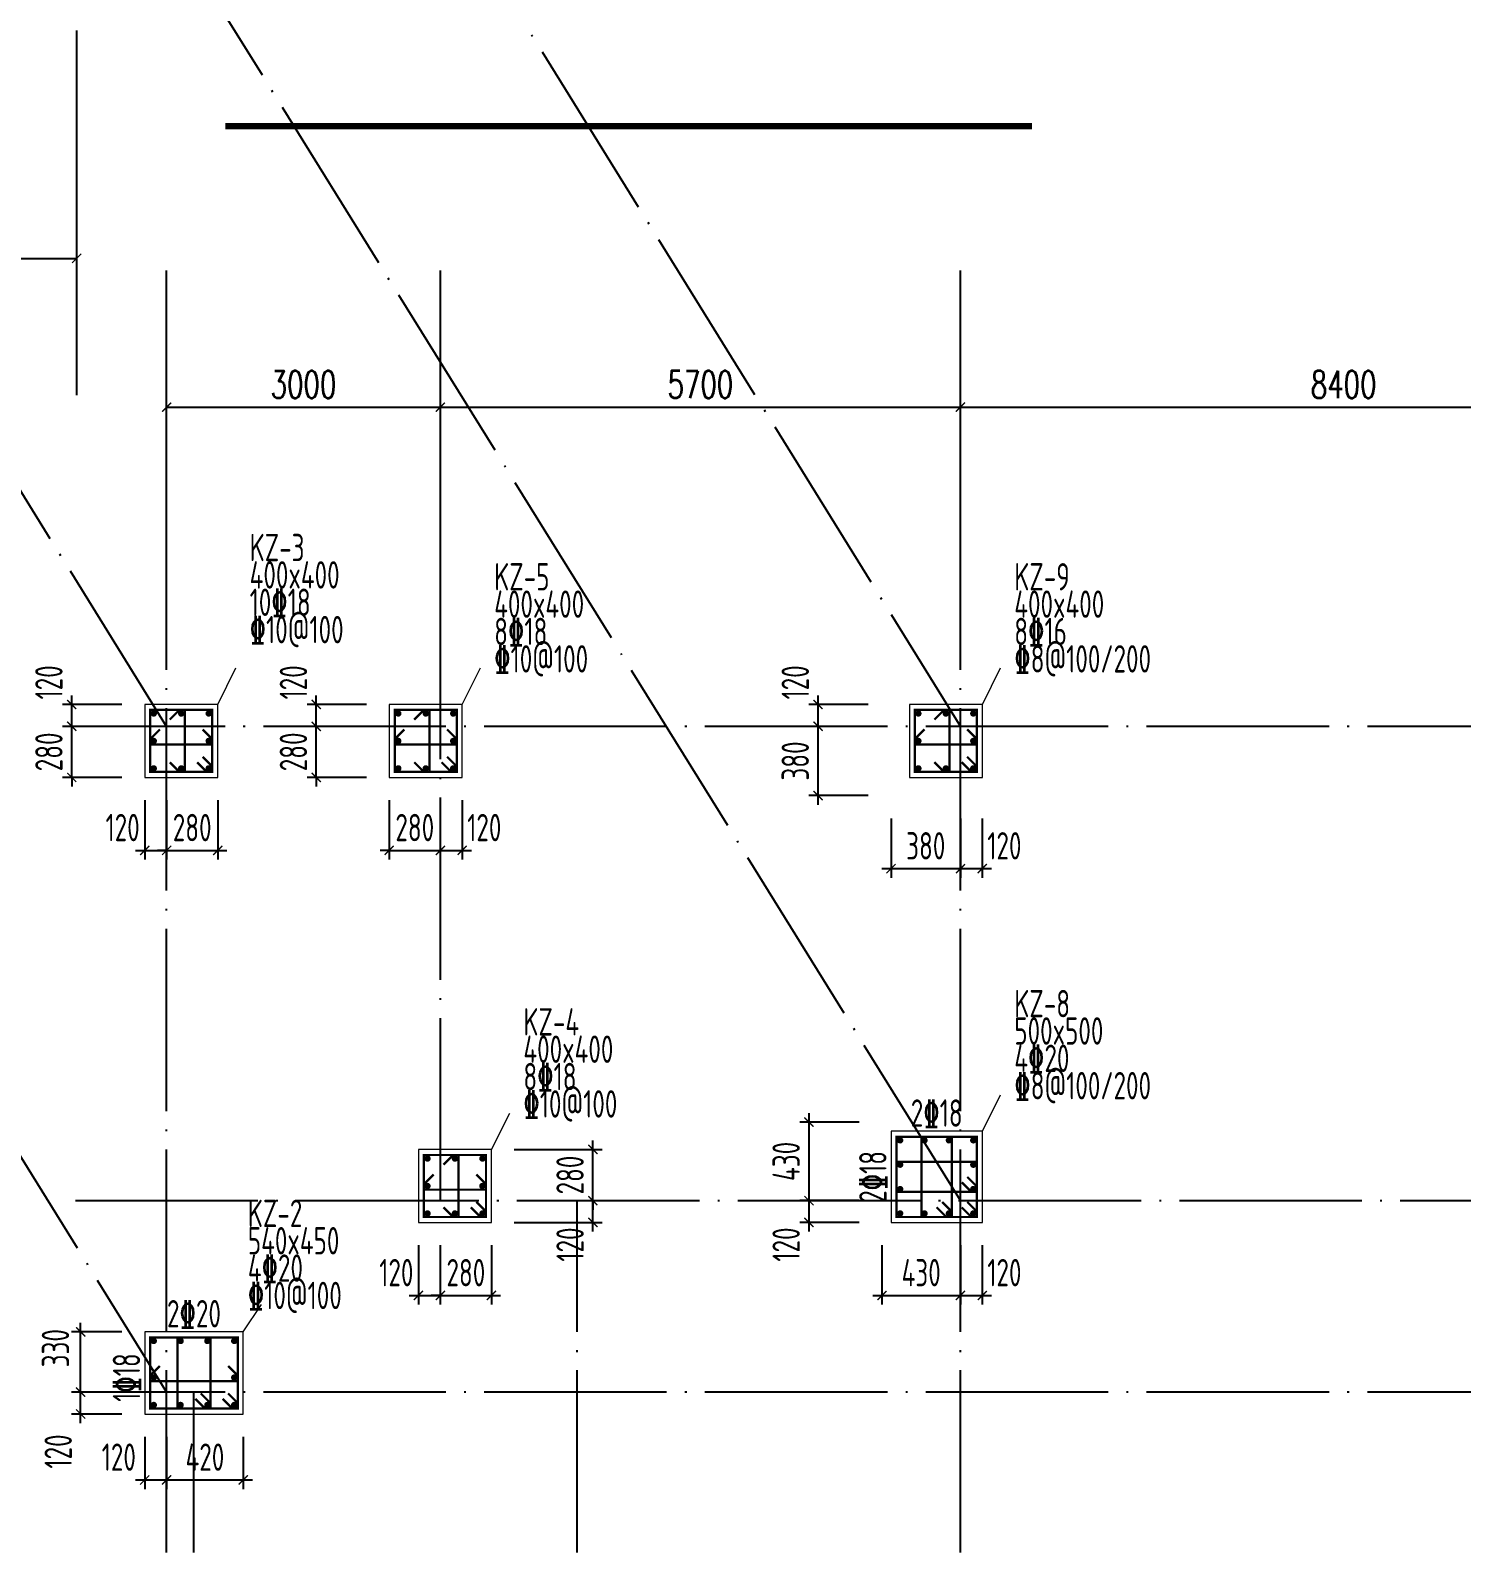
# Model space of a CAD drawing. Extents: x -638872 to -278819, y -139534 to 213996.
# Drawn here: x -340402 to -324716, y 20997 to 37633 of the extents above; entities that cross this region are included whole.
import ezdxf
from ezdxf.enums import TextEntityAlignment as Align

# ---------------------------------------------------------------- set-up
doc = ezdxf.new("R2010")
doc.units = 0
doc.header["$LTSCALE"] = 1000
doc.header["$MEASUREMENT"] = 0
doc.linetypes.add('DOTE', pattern=[2.42, 2, -0.2, 0.02, -0.2])
doc.layers.get('0').update_dxf_attribs({"linetype": 'CONTINUOUS'})
doc.layers.get('Defpoints').update_dxf_attribs({"linetype": 'CONTINUOUS'})
for name, color, linetype in [('AXIS', 171, 'CONTINUOUS'), ('DIM_SYMB', 3, 'CONTINUOUS'), ('DOTE', 14, 'DOTE'), ('S_PCOLUMHOOPBAR', 24, 'CONTINUOUS')]:
    doc.layers.add(name, color=color, linetype=linetype)
for name, color, linetype, lineweight in [('COLU', 7, 'CONTINUOUS', 0), ('COLU_DIM', 3, 'CONTINUOUS', 0), ('DIM', 3, 'CONTINUOUS', 0), ('S_PColumMainBar', 14, 'CONTINUOUS', 25), ('柱原位标注', 7, 'CONTINUOUS', 18), ('柱集中标注', 2, 'CONTINUOUS', 18)]:
    doc.layers.add(name, color=color, linetype=linetype, lineweight=lineweight)
doc.styles.add('_TCH_DIM_T3', font='SIMPLEX', dxfattribs={"width": 0.705882, "bigfont": 'GBCBIG'})
doc.styles.add('FromPkpm', font='Pkpmeng', dxfattribs={"width": 0.7, "bigfont": 'hztxt'})
doc.styles.add('TSSD_Dimension', font='tssdeng.shx', dxfattribs={"width": 0.7, "bigfont": 'hztxt.shx'})
doc.dimstyles.new('_TCH_ARCH&&100', dxfattribs={"dimtxt": 297.5, "dimasz": 100, "dimexe": 250, "dimexo": 300, "dimgap": 100, "dimtad": 1, "dimdec": 0, "dimzin": 0, "dimdsep": 46, "dimtxsty": '_TCH_DIM_T3', "dimblk": 'ARCHTICK', "dimcen": 0.09, "dimclrt": 7, "dimazin": 2, "dimtfac": 1, "dimtdec": 0, "dimtix": 1, "dimtmove": 2, "dimatfit": 3, "dimfxl": 0, "dimtolj": 1, "dimtzin": 0, "dimarcsym": 0})
doc.dimstyles.new('TSSD_50_100', dxfattribs={"dimtxt": 300, "dimasz": 100, "dimexe": 100, "dimexo": 250, "dimgap": 100, "dimtad": 1, "dimdec": 0, "dimlfac": 0.5, "dimzin": 0, "dimdsep": 46, "dimtxsty": 'TSSD_Dimension', "dimblk": 'ARCHTICK', "dimblk1": 'ARCHTICK', "dimblk2": 'ARCHTICK', "dimcen": 0, "dimdle": 100, "dimclrt": 7, "dimadec": 0, "dimazin": 0, "dimtfac": 1, "dimtdec": 0, "dimtix": 1, "dimtmove": 2, "dimatfit": 3, "dimfxl": 0, "dimtolj": 1, "dimtzin": 0, "dimarcsym": 0})

# ---------------------------------------------------------------- blocks, each defined once
blk = doc.blocks.new('_ArchTick')
at = {"color": 0, "linetype": 'ByBlock', "const_width": 0.15}
blk.add_lwpolyline([(-0.5, -0.5), (0.5, 0.5)], dxfattribs=at)
blk = doc.blocks.new('*D51')
at = {"layer": 'COLU_DIM', "color": 0, "lineweight": -2}
for p, q in [((-330969, 28992), (-330969, 28342)), ((-330209, 28992), (-330209, 28342)), ((-331069, 28442), (-330109, 28442))]:
    blk.add_line(p, q, dxfattribs=at)
at = {"layer": 'Defpoints', "color": 0}
for p in [(-330969, 29242), (-330209, 29242), (-330209, 28442)]:
    blk.add_point(p, dxfattribs=at)
at = {"layer": 'COLU_DIM', "color": 0, "lineweight": -2, "xscale": 100, "yscale": 100, "zscale": 100, "rotation": 180}
blk.add_blockref('_ArchTick', (-330969, 28442), dxfattribs=at)
at = {"layer": 'COLU_DIM', "color": 0, "lineweight": -2, "xscale": 100, "yscale": 100, "zscale": 100}
blk.add_blockref('_ArchTick', (-330209, 28442), dxfattribs=at)
at = {"layer": 'COLU_DIM', "color": 7, "insert": (-330589, 28692), "char_height": 300, "attachment_point": 5, "style": 'TSSD_Dimension'}
blk.add_mtext('\\A1;380', dxfattribs=at)
blk = doc.blocks.new('*D52')
at = {"layer": 'COLU_DIM', "color": 0, "lineweight": -2}
for p, q in [((-330209, 28992), (-330209, 28342)), ((-329969, 28992), (-329969, 28342)), ((-330309, 28442), (-329869, 28442))]:
    blk.add_line(p, q, dxfattribs=at)
at = {"layer": 'Defpoints', "color": 0}
for p in [(-330209, 29242), (-329969, 29242), (-329969, 28442)]:
    blk.add_point(p, dxfattribs=at)
at = {"layer": 'COLU_DIM', "color": 0, "lineweight": -2, "xscale": 100, "yscale": 100, "zscale": 100, "rotation": 180}
blk.add_blockref('_ArchTick', (-330209, 28442), dxfattribs=at)
at = {"layer": 'COLU_DIM', "color": 0, "lineweight": -2, "xscale": 100, "yscale": 100, "zscale": 100}
blk.add_blockref('_ArchTick', (-329969, 28442), dxfattribs=at)
at = {"layer": 'COLU_DIM', "color": 7, "insert": (-329727, 28692), "char_height": 300, "attachment_point": 5, "style": 'TSSD_Dimension'}
blk.add_mtext('\\A1;120', dxfattribs=at)
blk = doc.blocks.new('*D53')
at = {"layer": 'COLU_DIM', "color": 0, "lineweight": -2}
for p, q in [((-331219, 30002), (-331869, 30002)), ((-331769, 29142), (-331769, 30102)), ((-331219, 29242), (-331869, 29242))]:
    blk.add_line(p, q, dxfattribs=at)
at = {"layer": 'Defpoints', "color": 0}
for p in [(-331769, 30002), (-330969, 30002), (-330969, 29242)]:
    blk.add_point(p, dxfattribs=at)
at = {"layer": 'COLU_DIM', "color": 0, "lineweight": -2, "xscale": 100, "yscale": 100, "zscale": 100}
for p, rotation in [((-331769, 30002), 90), ((-331769, 29242), 270)]:
    blk.add_blockref('_ArchTick', p, dxfattribs=dict(at, rotation=rotation))
at = {"layer": 'COLU_DIM', "color": 7, "insert": (-332019, 29622), "char_height": 300, "attachment_point": 5, "rotation": 90, "style": 'TSSD_Dimension'}
blk.add_mtext('\\A1;380', dxfattribs=at)
blk = doc.blocks.new('*D54')
at = {"layer": 'COLU_DIM', "color": 0, "lineweight": -2}
for p, q in [((-331769, 29902), (-331769, 30342)), ((-331219, 30242), (-331869, 30242)), ((-331219, 30002), (-331869, 30002))]:
    blk.add_line(p, q, dxfattribs=at)
at = {"layer": 'Defpoints', "color": 0}
for p in [(-331769, 30242), (-330969, 30242), (-330969, 30002)]:
    blk.add_point(p, dxfattribs=at)
at = {"layer": 'COLU_DIM', "color": 0, "lineweight": -2, "xscale": 100, "yscale": 100, "zscale": 100}
for p, rotation in [((-331769, 30242), 90), ((-331769, 30002), 270)]:
    blk.add_blockref('_ArchTick', p, dxfattribs=dict(at, rotation=rotation))
at = {"layer": 'COLU_DIM', "color": 7, "insert": (-332019, 30484), "char_height": 300, "attachment_point": 5, "rotation": 90, "style": 'TSSD_Dimension'}
blk.add_mtext('\\A1;120', dxfattribs=at)
blk = doc.blocks.new('*D55')
at = {"layer": 'COLU_DIM', "color": 0, "lineweight": -2}
for p, q in [((-336469, 29192), (-336469, 28542)), ((-335909, 29192), (-335909, 28542)), ((-336469, 28642), (-336569, 28642)), ((-336469, 28642), (-335909, 28642)), ((-335909, 28642), (-335809, 28642))]:
    blk.add_line(p, q, dxfattribs=at)
at = {"layer": 'Defpoints', "color": 0}
for p in [(-336469, 29442), (-335909, 29442), (-335909, 28642)]:
    blk.add_point(p, dxfattribs=at)
at = {"layer": 'COLU_DIM', "color": 0, "lineweight": -2, "xscale": 100, "yscale": 100, "zscale": 100}
blk.add_blockref('_ArchTick', (-336469, 28642), dxfattribs=at)
at = {"layer": 'COLU_DIM', "color": 0, "lineweight": -2, "xscale": 100, "yscale": 100, "zscale": 100, "rotation": 180}
blk.add_blockref('_ArchTick', (-335909, 28642), dxfattribs=at)
at = {"layer": 'COLU_DIM', "color": 7, "insert": (-336189, 28892), "char_height": 300, "attachment_point": 5, "style": 'TSSD_Dimension'}
blk.add_mtext('\\A1;280', dxfattribs=at)
blk = doc.blocks.new('*D56')
at = {"layer": 'COLU_DIM', "color": 0, "lineweight": -2}
for p, q in [((-335909, 29192), (-335909, 28542)), ((-335669, 29192), (-335669, 28542)), ((-336009, 28642), (-335569, 28642))]:
    blk.add_line(p, q, dxfattribs=at)
at = {"layer": 'Defpoints', "color": 0}
for p in [(-335909, 29442), (-335669, 29442), (-335669, 28642)]:
    blk.add_point(p, dxfattribs=at)
at = {"layer": 'COLU_DIM', "color": 0, "lineweight": -2, "xscale": 100, "yscale": 100, "zscale": 100, "rotation": 180}
blk.add_blockref('_ArchTick', (-335909, 28642), dxfattribs=at)
at = {"layer": 'COLU_DIM', "color": 0, "lineweight": -2, "xscale": 100, "yscale": 100, "zscale": 100}
blk.add_blockref('_ArchTick', (-335669, 28642), dxfattribs=at)
at = {"layer": 'COLU_DIM', "color": 7, "insert": (-335427, 28892), "char_height": 300, "attachment_point": 5, "style": 'TSSD_Dimension'}
blk.add_mtext('\\A1;120', dxfattribs=at)
blk = doc.blocks.new('*D57')
at = {"layer": 'COLU_DIM', "color": 0, "lineweight": -2}
for p, q in [((-336719, 30002), (-337369, 30002)), ((-337269, 30002), (-337269, 30102)), ((-337269, 29442), (-337269, 30002)), ((-336719, 29442), (-337369, 29442)), ((-337269, 29442), (-337269, 29342))]:
    blk.add_line(p, q, dxfattribs=at)
at = {"layer": 'Defpoints', "color": 0}
for p in [(-337269, 30002), (-336469, 30002), (-336469, 29442)]:
    blk.add_point(p, dxfattribs=at)
at = {"layer": 'COLU_DIM', "color": 0, "lineweight": -2, "xscale": 100, "yscale": 100, "zscale": 100}
for p, rotation in [((-337269, 30002), 270), ((-337269, 29442), 90)]:
    blk.add_blockref('_ArchTick', p, dxfattribs=dict(at, rotation=rotation))
at = {"layer": 'COLU_DIM', "color": 7, "insert": (-337519, 29722), "char_height": 300, "attachment_point": 5, "rotation": 90, "style": 'TSSD_Dimension'}
blk.add_mtext('\\A1;280', dxfattribs=at)
blk = doc.blocks.new('*D58')
at = {"layer": 'COLU_DIM', "color": 0, "lineweight": -2}
for p, q in [((-337269, 29902), (-337269, 30342)), ((-336719, 30242), (-337369, 30242)), ((-336719, 30002), (-337369, 30002))]:
    blk.add_line(p, q, dxfattribs=at)
at = {"layer": 'Defpoints', "color": 0}
for p in [(-337269, 30242), (-336469, 30242), (-336469, 30002)]:
    blk.add_point(p, dxfattribs=at)
at = {"layer": 'COLU_DIM', "color": 0, "lineweight": -2, "xscale": 100, "yscale": 100, "zscale": 100}
for p, rotation in [((-337269, 30242), 90), ((-337269, 30002), 270)]:
    blk.add_blockref('_ArchTick', p, dxfattribs=dict(at, rotation=rotation))
at = {"layer": 'COLU_DIM', "color": 7, "insert": (-337519, 30484), "char_height": 300, "attachment_point": 5, "rotation": 90, "style": 'TSSD_Dimension'}
blk.add_mtext('\\A1;120', dxfattribs=at)
blk = doc.blocks.new('*D59')
at = {"layer": 'COLU_DIM', "color": 0, "lineweight": -2}
for p, q in [((-339149, 29192), (-339149, 28542)), ((-338909, 29192), (-338909, 28542)), ((-339249, 28642), (-338809, 28642))]:
    blk.add_line(p, q, dxfattribs=at)
at = {"layer": 'Defpoints', "color": 0}
for p in [(-339149, 29442), (-338909, 29442), (-338909, 28642)]:
    blk.add_point(p, dxfattribs=at)
at = {"layer": 'COLU_DIM', "color": 0, "lineweight": -2, "xscale": 100, "yscale": 100, "zscale": 100, "rotation": 180}
blk.add_blockref('_ArchTick', (-339149, 28642), dxfattribs=at)
at = {"layer": 'COLU_DIM', "color": 0, "lineweight": -2, "xscale": 100, "yscale": 100, "zscale": 100}
blk.add_blockref('_ArchTick', (-338909, 28642), dxfattribs=at)
at = {"layer": 'COLU_DIM', "color": 7, "insert": (-339391, 28892), "char_height": 300, "attachment_point": 5, "style": 'TSSD_Dimension'}
blk.add_mtext('\\A1;120', dxfattribs=at)
blk = doc.blocks.new('*D60')
at = {"layer": 'COLU_DIM', "color": 0, "lineweight": -2}
for p, q in [((-338908.75508, 29191.88936), (-338908.75508, 28541.88936)), ((-338348.75508, 29191.88936), (-338348.75508, 28541.88936)), ((-338908.75508, 28641.88936), (-339008.75508, 28641.88936)), ((-338908.75508, 28641.88936), (-338348.75508, 28641.88936)), ((-338348.75508, 28641.88936), (-338248.75508, 28641.88936))]:
    blk.add_line(p, q, dxfattribs=at)
at = {"layer": 'Defpoints', "color": 0}
for p in [(-338908.75508, 29441.88936), (-338348.75508, 29441.88936), (-338348.75508, 28641.88936)]:
    blk.add_point(p, dxfattribs=at)
at = {"layer": 'COLU_DIM', "color": 0, "lineweight": -2, "xscale": 100, "yscale": 100, "zscale": 100}
blk.add_blockref('_ArchTick', (-338908.75508, 28641.88936), dxfattribs=at)
at = {"layer": 'COLU_DIM', "color": 0, "lineweight": -2, "xscale": 100, "yscale": 100, "zscale": 100, "rotation": 180}
blk.add_blockref('_ArchTick', (-338348.75508, 28641.88936), dxfattribs=at)
at = {"layer": 'COLU_DIM', "color": 7, "insert": (-338628.75508, 28891.88936), "char_height": 300, "attachment_point": 5, "style": 'TSSD_Dimension'}
blk.add_mtext('\\A1;280', dxfattribs=at)
blk = doc.blocks.new('*D61')
at = {"layer": 'COLU_DIM', "color": 0, "lineweight": -2}
for p, q in [((-339398.75508, 30001.88936), (-340048.75508, 30001.88936)), ((-339948.75508, 30001.88936), (-339948.75508, 30101.88936)), ((-339948.75508, 29441.88936), (-339948.75508, 30001.88936)), ((-339398.75508, 29441.88936), (-340048.75508, 29441.88936)), ((-339948.75508, 29441.88936), (-339948.75508, 29341.88936))]:
    blk.add_line(p, q, dxfattribs=at)
at = {"layer": 'Defpoints', "color": 0}
for p in [(-339948.75508, 30001.88936), (-339148.75508, 30001.88936), (-339148.75508, 29441.88936)]:
    blk.add_point(p, dxfattribs=at)
at = {"layer": 'COLU_DIM', "color": 0, "lineweight": -2, "xscale": 100, "yscale": 100, "zscale": 100}
for p, rotation in [((-339948.75508, 30001.88936), 270), ((-339948.75508, 29441.88936), 90)]:
    blk.add_blockref('_ArchTick', p, dxfattribs=dict(at, rotation=rotation))
at = {"layer": 'COLU_DIM', "color": 7, "insert": (-340198.75508, 29721.88936), "char_height": 300, "attachment_point": 5, "rotation": 90, "style": 'TSSD_Dimension'}
blk.add_mtext('\\A1;280', dxfattribs=at)
blk = doc.blocks.new('*D62')
at = {"layer": 'COLU_DIM', "color": 0, "lineweight": -2}
for p, q in [((-339949, 29902), (-339949, 30342)), ((-339399, 30242), (-340049, 30242)), ((-339399, 30002), (-340049, 30002))]:
    blk.add_line(p, q, dxfattribs=at)
at = {"layer": 'Defpoints', "color": 0}
for p in [(-339949, 30242), (-339149, 30242), (-339149, 30002)]:
    blk.add_point(p, dxfattribs=at)
at = {"layer": 'COLU_DIM', "color": 0, "lineweight": -2, "xscale": 100, "yscale": 100, "zscale": 100}
for p, rotation in [((-339949, 30242), 90), ((-339949, 30002), 270)]:
    blk.add_blockref('_ArchTick', p, dxfattribs=dict(at, rotation=rotation))
at = {"layer": 'COLU_DIM', "color": 7, "insert": (-340199, 30484), "char_height": 300, "attachment_point": 5, "rotation": 90, "style": 'TSSD_Dimension'}
blk.add_mtext('\\A1;120', dxfattribs=at)
blk = doc.blocks.new('*D84')
at = {"layer": 'COLU_DIM', "color": 0, "lineweight": -2}
for p, q in [((-331069, 24312), (-331069, 23662)), ((-330209, 24312), (-330209, 23662)), ((-331169, 23762), (-330109, 23762))]:
    blk.add_line(p, q, dxfattribs=at)
at = {"layer": 'Defpoints', "color": 0}
for p in [(-331069, 24562), (-330209, 24562), (-330209, 23762)]:
    blk.add_point(p, dxfattribs=at)
at = {"layer": 'COLU_DIM', "color": 0, "lineweight": -2, "xscale": 100, "yscale": 100, "zscale": 100, "rotation": 180}
blk.add_blockref('_ArchTick', (-331069, 23762), dxfattribs=at)
at = {"layer": 'COLU_DIM', "color": 0, "lineweight": -2, "xscale": 100, "yscale": 100, "zscale": 100}
blk.add_blockref('_ArchTick', (-330209, 23762), dxfattribs=at)
at = {"layer": 'COLU_DIM', "color": 7, "insert": (-330639, 24012), "char_height": 300, "attachment_point": 5, "style": 'TSSD_Dimension'}
blk.add_mtext('\\A1;430', dxfattribs=at)
blk = doc.blocks.new('*D85')
at = {"layer": 'COLU_DIM', "color": 0, "lineweight": -2}
for p, q in [((-330209, 24312), (-330209, 23662)), ((-329969, 24312), (-329969, 23662)), ((-330309, 23762), (-329869, 23762))]:
    blk.add_line(p, q, dxfattribs=at)
at = {"layer": 'Defpoints', "color": 0}
for p in [(-330209, 24562), (-329969, 24562), (-329969, 23762)]:
    blk.add_point(p, dxfattribs=at)
at = {"layer": 'COLU_DIM', "color": 0, "lineweight": -2, "xscale": 100, "yscale": 100, "zscale": 100, "rotation": 180}
blk.add_blockref('_ArchTick', (-330209, 23762), dxfattribs=at)
at = {"layer": 'COLU_DIM', "color": 0, "lineweight": -2, "xscale": 100, "yscale": 100, "zscale": 100}
blk.add_blockref('_ArchTick', (-329969, 23762), dxfattribs=at)
at = {"layer": 'COLU_DIM', "color": 7, "insert": (-329727, 24012), "char_height": 300, "attachment_point": 5, "style": 'TSSD_Dimension'}
blk.add_mtext('\\A1;120', dxfattribs=at)
blk = doc.blocks.new('*D86')
at = {"layer": 'COLU_DIM', "color": 0, "lineweight": -2}
for p, q in [((-331319, 25662), (-331969, 25662)), ((-331869, 25762), (-331869, 24702)), ((-331319, 24802), (-331969, 24802))]:
    blk.add_line(p, q, dxfattribs=at)
at = {"layer": 'Defpoints', "color": 0}
for p in [(-331069, 25662), (-331869, 24802), (-331069, 24802)]:
    blk.add_point(p, dxfattribs=at)
at = {"layer": 'COLU_DIM', "color": 0, "lineweight": -2, "xscale": 100, "yscale": 100, "zscale": 100}
for p, rotation in [((-331869, 25662), 90), ((-331869, 24802), 270)]:
    blk.add_blockref('_ArchTick', p, dxfattribs=dict(at, rotation=rotation))
at = {"layer": 'COLU_DIM', "color": 7, "insert": (-332119, 25232), "char_height": 300, "attachment_point": 5, "rotation": 90, "style": 'TSSD_Dimension'}
blk.add_mtext('\\A1;430', dxfattribs=at)
blk = doc.blocks.new('*D87')
at = {"layer": 'COLU_DIM', "color": 0, "lineweight": -2}
for p, q in [((-331319, 24802), (-331969, 24802)), ((-331869, 24902), (-331869, 24462)), ((-331319, 24562), (-331969, 24562))]:
    blk.add_line(p, q, dxfattribs=at)
at = {"layer": 'Defpoints', "color": 0}
for p in [(-331069, 24802), (-331869, 24562), (-331069, 24562)]:
    blk.add_point(p, dxfattribs=at)
at = {"layer": 'COLU_DIM', "color": 0, "lineweight": -2, "xscale": 100, "yscale": 100, "zscale": 100}
for p, rotation in [((-331869, 24802), 90), ((-331869, 24562), 270)]:
    blk.add_blockref('_ArchTick', p, dxfattribs=dict(at, rotation=rotation))
at = {"layer": 'COLU_DIM', "color": 7, "insert": (-332119, 24320), "char_height": 300, "attachment_point": 5, "rotation": 90, "style": 'TSSD_Dimension'}
blk.add_mtext('\\A1;120', dxfattribs=at)
blk = doc.blocks.new('*D88')
at = {"layer": 'COLU_DIM', "color": 0, "lineweight": -2}
for p, q in [((-336149, 24312), (-336149, 23662)), ((-335909, 24312), (-335909, 23662)), ((-336249, 23762), (-335809, 23762))]:
    blk.add_line(p, q, dxfattribs=at)
at = {"layer": 'Defpoints', "color": 0}
for p in [(-336149, 24562), (-335909, 24562), (-335909, 23762)]:
    blk.add_point(p, dxfattribs=at)
at = {"layer": 'COLU_DIM', "color": 0, "lineweight": -2, "xscale": 100, "yscale": 100, "zscale": 100, "rotation": 180}
blk.add_blockref('_ArchTick', (-336149, 23762), dxfattribs=at)
at = {"layer": 'COLU_DIM', "color": 0, "lineweight": -2, "xscale": 100, "yscale": 100, "zscale": 100}
blk.add_blockref('_ArchTick', (-335909, 23762), dxfattribs=at)
at = {"layer": 'COLU_DIM', "color": 7, "insert": (-336391, 24012), "char_height": 300, "attachment_point": 5, "style": 'TSSD_Dimension'}
blk.add_mtext('\\A1;120', dxfattribs=at)
blk = doc.blocks.new('*D89')
at = {"layer": 'COLU_DIM', "color": 0, "lineweight": -2}
for p, q in [((-335909, 24312), (-335909, 23662)), ((-335349, 24312), (-335349, 23662)), ((-335909, 23762), (-336009, 23762)), ((-335909, 23762), (-335349, 23762)), ((-335349, 23762), (-335249, 23762))]:
    blk.add_line(p, q, dxfattribs=at)
at = {"layer": 'Defpoints', "color": 0}
for p in [(-335909, 24562), (-335349, 24562), (-335349, 23762)]:
    blk.add_point(p, dxfattribs=at)
at = {"layer": 'COLU_DIM', "color": 0, "lineweight": -2, "xscale": 100, "yscale": 100, "zscale": 100}
blk.add_blockref('_ArchTick', (-335909, 23762), dxfattribs=at)
at = {"layer": 'COLU_DIM', "color": 0, "lineweight": -2, "xscale": 100, "yscale": 100, "zscale": 100, "rotation": 180}
blk.add_blockref('_ArchTick', (-335349, 23762), dxfattribs=at)
at = {"layer": 'COLU_DIM', "color": 7, "insert": (-335629, 24012), "char_height": 300, "attachment_point": 5, "style": 'TSSD_Dimension'}
blk.add_mtext('\\A1;280', dxfattribs=at)
blk = doc.blocks.new('*D852')
at = {"layer": 'COLU_DIM', "color": 0, "lineweight": -2}
for p, q in [((-339851, 22602), (-339851, 23462)), ((-339399, 23362), (-339951, 23362)), ((-339399, 22702), (-339951, 22702))]:
    blk.add_line(p, q, dxfattribs=at)
at = {"layer": 'Defpoints', "color": 0}
for p in [(-339851, 23362), (-339149, 23362), (-339149, 22702)]:
    blk.add_point(p, dxfattribs=at)
at = {"layer": 'COLU_DIM', "color": 0, "lineweight": -2, "xscale": 100, "yscale": 100, "zscale": 100}
for p, rotation in [((-339851, 23362), 90), ((-339851, 22702), 270)]:
    blk.add_blockref('_ArchTick', p, dxfattribs=dict(at, rotation=rotation))
at = {"layer": 'COLU_DIM', "color": 7, "insert": (-340127, 23184), "char_height": 300, "attachment_point": 5, "rotation": 90, "style": 'TSSD_Dimension'}
blk.add_mtext('\\A1;330', dxfattribs=at)
blk = doc.blocks.new('*D514')
at = {"layer": 'AXIS', "color": 0, "lineweight": -2}
for p, q in [((-345595, 37333), (-345595, 34883)), ((-339895, 37333), (-339895, 34883)), ((-345595, 35133), (-339895, 35133))]:
    blk.add_line(p, q, dxfattribs=at)
at = {"layer": 'Defpoints', "color": 0}
for p in [(-345595, 37633), (-339895, 37633), (-339895, 35133)]:
    blk.add_point(p, dxfattribs=at)
at = {"layer": 'AXIS', "color": 0, "lineweight": -2, "xscale": 100, "yscale": 100, "zscale": 100, "rotation": 180}
blk.add_blockref('_ArchTick', (-345595, 35133), dxfattribs=at)
at = {"layer": 'AXIS', "color": 0, "lineweight": -2, "xscale": 100, "yscale": 100, "zscale": 100}
blk.add_blockref('_ArchTick', (-339895, 35133), dxfattribs=at)
at = {"layer": 'AXIS', "color": 7, "insert": (-342745, 35382), "char_height": 297.5, "attachment_point": 5, "style": '_TCH_DIM_T3'}
blk.add_mtext('\\A1;5700', dxfattribs=at)
blk = doc.blocks.new('*D603')
at = {"layer": 'Defpoints', "color": 0}
for p in [(-335241, 24802), (-334237, 24802), (-335349, 24562)]:
    blk.add_point(p, dxfattribs=at)
at = {"layer": 'DIM', "color": 0, "lineweight": -2}
for p, q in [((-334991, 24802), (-334137, 24802)), ((-334237, 24462), (-334237, 24902)), ((-335099, 24562), (-334137, 24562))]:
    blk.add_line(p, q, dxfattribs=at)
at = {"layer": 'DIM', "color": 0, "lineweight": -2, "xscale": 100, "yscale": 100, "zscale": 100}
for p, rotation in [((-334237, 24802), 90), ((-334237, 24562), 270)]:
    blk.add_blockref('_ArchTick', p, dxfattribs=dict(at, rotation=rotation))
at = {"layer": 'DIM', "color": 7, "insert": (-334487, 24320), "char_height": 300, "attachment_point": 5, "rotation": 90, "style": 'TSSD_Dimension'}
blk.add_mtext('\\A1;120', dxfattribs=at)
blk = doc.blocks.new('*D604')
at = {"layer": 'Defpoints', "color": 0}
for p in [(-335349, 25362), (-334237, 25362), (-335241, 24802)]:
    blk.add_point(p, dxfattribs=at)
at = {"layer": 'DIM', "color": 0, "lineweight": -2}
for p, q in [((-334237, 25362), (-334237, 25462)), ((-335099, 25362), (-334137, 25362)), ((-334237, 24802), (-334237, 25362)), ((-334991, 24802), (-334137, 24802)), ((-334237, 24802), (-334237, 24702))]:
    blk.add_line(p, q, dxfattribs=at)
at = {"layer": 'DIM', "color": 0, "lineweight": -2, "xscale": 100, "yscale": 100, "zscale": 100}
for p, rotation in [((-334237, 25362), 270), ((-334237, 24802), 90)]:
    blk.add_blockref('_ArchTick', p, dxfattribs=dict(at, rotation=rotation))
at = {"layer": 'DIM', "color": 7, "insert": (-334487, 25082), "char_height": 300, "attachment_point": 5, "rotation": 90, "style": 'TSSD_Dimension'}
blk.add_mtext('\\A1;280', dxfattribs=at)
blk = doc.blocks.new('*D853')
at = {"layer": 'COLU_DIM', "color": 0, "lineweight": -2}
for p, q in [((-339851, 22362), (-339851, 22802)), ((-339399, 22702), (-339951, 22702)), ((-339399, 22462), (-339951, 22462))]:
    blk.add_line(p, q, dxfattribs=at)
at = {"layer": 'Defpoints', "color": 0}
for p in [(-339851, 22702), (-339149, 22702), (-339149, 22462)]:
    blk.add_point(p, dxfattribs=at)
at = {"layer": 'COLU_DIM', "color": 0, "lineweight": -2, "xscale": 100, "yscale": 100, "zscale": 100}
for p, rotation in [((-339851, 22702), 90), ((-339851, 22462), 270)]:
    blk.add_blockref('_ArchTick', p, dxfattribs=dict(at, rotation=rotation))
at = {"layer": 'COLU_DIM', "color": 7, "insert": (-340097, 22051), "char_height": 300, "attachment_point": 5, "rotation": 90, "style": 'TSSD_Dimension'}
blk.add_mtext('\\A1;120', dxfattribs=at)
blk = doc.blocks.new('*D854')
at = {"layer": 'Defpoints', "color": 0}
for p in [(-339149, 22462), (-338909, 22462), (-338909, 21739)]:
    blk.add_point(p, dxfattribs=at)
at = {"layer": 'DIM', "color": 0, "lineweight": -2}
for p, q in [((-339149, 22212), (-339149, 21639)), ((-338909, 22212), (-338909, 21639)), ((-339249, 21739), (-338809, 21739))]:
    blk.add_line(p, q, dxfattribs=at)
at = {"layer": 'DIM', "color": 0, "lineweight": -2, "xscale": 100, "yscale": 100, "zscale": 100, "rotation": 180}
blk.add_blockref('_ArchTick', (-339149, 21739), dxfattribs=at)
at = {"layer": 'DIM', "color": 0, "lineweight": -2, "xscale": 100, "yscale": 100, "zscale": 100}
blk.add_blockref('_ArchTick', (-338909, 21739), dxfattribs=at)
at = {"layer": 'DIM', "color": 7, "insert": (-339433, 21989), "char_height": 300, "attachment_point": 5, "style": 'TSSD_Dimension'}
blk.add_mtext('\\A1;120', dxfattribs=at)
blk = doc.blocks.new('*D855')
at = {"layer": 'Defpoints', "color": 0}
for p in [(-338909, 22462), (-338069, 22462), (-338069, 21739)]:
    blk.add_point(p, dxfattribs=at)
at = {"layer": 'DIM', "color": 0, "lineweight": -2}
for p, q in [((-338909, 22212), (-338909, 21639)), ((-338069, 22212), (-338069, 21639)), ((-339009, 21739), (-337969, 21739))]:
    blk.add_line(p, q, dxfattribs=at)
at = {"layer": 'DIM', "color": 0, "lineweight": -2, "xscale": 100, "yscale": 100, "zscale": 100, "rotation": 180}
blk.add_blockref('_ArchTick', (-338909, 21739), dxfattribs=at)
at = {"layer": 'DIM', "color": 0, "lineweight": -2, "xscale": 100, "yscale": 100, "zscale": 100}
blk.add_blockref('_ArchTick', (-338069, 21739), dxfattribs=at)
at = {"layer": 'DIM', "color": 7, "insert": (-338489, 21989), "char_height": 300, "attachment_point": 5, "style": 'TSSD_Dimension'}
blk.add_mtext('\\A1;420', dxfattribs=at)
blk = doc.blocks.new('*D699')
at = {"layer": 'AXIS', "color": 0, "lineweight": -2}
for p, q in [((-338908.75508, 31301.88936), (-338908.75508, 33751.88936)), ((-335908.75508, 31301.88936), (-335908.75508, 33751.88936)), ((-338908.75508, 33501.88936), (-335908.75508, 33501.88936))]:
    blk.add_line(p, q, dxfattribs=at)
at = {"layer": 'Defpoints', "color": 0}
for p in [(-335908.75508, 33501.88936), (-338908.75508, 31001.88936), (-335908.75508, 31001.88936)]:
    blk.add_point(p, dxfattribs=at)
at = {"layer": 'AXIS', "color": 0, "lineweight": -2, "xscale": 100, "yscale": 100, "zscale": 100, "rotation": 180}
blk.add_blockref('_ArchTick', (-338908.75508, 33501.88936), dxfattribs=at)
at = {"layer": 'AXIS', "color": 0, "lineweight": -2, "xscale": 100, "yscale": 100, "zscale": 100}
blk.add_blockref('_ArchTick', (-335908.75508, 33501.88936), dxfattribs=at)
at = {"layer": 'AXIS', "color": 7, "insert": (-337408.75508, 33750.63936), "char_height": 297.5, "attachment_point": 5, "style": '_TCH_DIM_T3'}
blk.add_mtext('\\A1;3000', dxfattribs=at)
blk = doc.blocks.new('*D700')
at = {"layer": 'AXIS', "color": 0, "lineweight": -2}
for p, q in [((-335908.75508, 31301.88936), (-335908.75508, 33751.88936)), ((-330208.75508, 31301.88936), (-330208.75508, 33751.88936)), ((-335908.75508, 33501.88936), (-330208.75508, 33501.88936))]:
    blk.add_line(p, q, dxfattribs=at)
at = {"layer": 'Defpoints', "color": 0}
for p in [(-330208.75508, 33501.88936), (-335908.75508, 31001.88936), (-330208.75508, 31001.88936)]:
    blk.add_point(p, dxfattribs=at)
at = {"layer": 'AXIS', "color": 0, "lineweight": -2, "xscale": 100, "yscale": 100, "zscale": 100, "rotation": 180}
blk.add_blockref('_ArchTick', (-335908.75508, 33501.88936), dxfattribs=at)
at = {"layer": 'AXIS', "color": 0, "lineweight": -2, "xscale": 100, "yscale": 100, "zscale": 100}
blk.add_blockref('_ArchTick', (-330208.75508, 33501.88936), dxfattribs=at)
at = {"layer": 'AXIS', "color": 7, "insert": (-333058.75508, 33750.63936), "char_height": 297.5, "attachment_point": 5, "style": '_TCH_DIM_T3'}
blk.add_mtext('\\A1;5700', dxfattribs=at)
blk = doc.blocks.new('*D701')
at = {"layer": 'AXIS', "color": 0, "lineweight": -2}
for p, q in [((-330208.75508, 31301.88936), (-330208.75508, 33751.88936)), ((-321808.75508, 31301.88936), (-321808.75508, 33751.88936)), ((-330208.75508, 33501.88936), (-321808.75508, 33501.88936))]:
    blk.add_line(p, q, dxfattribs=at)
at = {"layer": 'Defpoints', "color": 0}
for p in [(-321808.75508, 33501.88936), (-330208.75508, 31001.88936), (-321808.75508, 31001.88936)]:
    blk.add_point(p, dxfattribs=at)
at = {"layer": 'AXIS', "color": 0, "lineweight": -2, "xscale": 100, "yscale": 100, "zscale": 100, "rotation": 180}
blk.add_blockref('_ArchTick', (-330208.75508, 33501.88936), dxfattribs=at)
at = {"layer": 'AXIS', "color": 0, "lineweight": -2, "xscale": 100, "yscale": 100, "zscale": 100}
blk.add_blockref('_ArchTick', (-321808.75508, 33501.88936), dxfattribs=at)
at = {"layer": 'AXIS', "color": 7, "insert": (-326008.75508, 33750.63936), "char_height": 297.5, "attachment_point": 5, "style": '_TCH_DIM_T3'}
blk.add_mtext('\\A1;8400', dxfattribs=at)

msp = doc.modelspace()

# ---------------------------------------------------------------- linework, layer by layer
at = {"layer": 'AXIS'}
for p, q in [((-339895.08, 37633.38), (-339895.08, 33633.38)), ((-338908.76, 31001.89), (-338908.76, 35001.89)), ((-335908.76, 31001.89), (-335908.76, 35001.89)), ((-330208.76, 31001.89), (-330208.76, 35001.89))]:
    msp.add_line(p, q, dxfattribs=at)
at = {"layer": 'COLU'}
for points in [[(-338348.76, 29441.89), (-338348.76, 30241.89), (-339148.76, 30241.89), (-339148.76, 29441.89)], [(-335668.75, 29441.89), (-335668.75, 30241.89), (-336468.75, 30241.89), (-336468.75, 29441.89)], [(-329968.76, 29441.89), (-329968.76, 30241.89), (-330768.76, 30241.89), (-330768.76, 29441.89)], [(-329968.76, 24561.89), (-329968.76, 25561.89), (-330968.76, 25561.89), (-330968.76, 24561.89)], [(-335348.75, 24561.89), (-335348.75, 25361.89), (-336148.75, 25361.89), (-336148.75, 24561.89)], [(-338068.76, 22461.89), (-338068.76, 23361.89), (-339148.76, 23361.89), (-339148.76, 22461.89)]]:
    msp.add_lwpolyline(points, close=True, dxfattribs=at)
at = {"layer": 'DIM_SYMB', "const_width": 70}
msp.add_lwpolyline([(-338266.05, 36581.99), (-329423.61, 36581.99)], dxfattribs=at)
at = {"layer": 'DOTE', "color": 8, "linetype": 'DOTE'}
for p, q in [((-338908.76, 30001.89), (-348595.08, 45625.42)), ((-339895.08, 45625.42), (-330208.76, 30001.89)), ((-330208.76, 24801.89), (-339895.08, 40425.42)), ((-348595.08, 38325.42), (-338908.76, 22701.89)), ((-338908.76, 16101.89), (-338908.76, 31001.89)), ((-335908.76, 24801.89), (-335908.76, 31001.89)), ((-330208.76, 16101.89), (-330208.76, 31001.89)), ((-294708.76, 30001.89), (-339908.76, 30001.89)), ((-339908.76, 24801.89), (-294708.76, 24801.89)), ((-334408.76, 16101.89), (-334408.76, 24801.89)), ((-294708.76, 22701.89), (-339908.76, 22701.89)), ((-338608.76, 16101.89), (-338608.76, 22701.89))]:
    msp.add_line(p, q, dxfattribs=at)
at = {"layer": 'S_PCOLUMHOOPBAR', "ltscale": 2, "const_width": 25}
for points in [[(-338574.82, 29607.96), (-338468.76, 29501.89), (-338408.76, 29501.89), (-338408.76, 29561.89), (-338408.76, 29501.89), (-338408.76, 30181.89), (-339088.76, 30181.89), (-339088.76, 29501.89), (-338468.76, 29501.89), (-338408.76, 29501.89), (-338408.76, 29561.89), (-338514.82, 29667.96)], [(-338874.82, 29607.96), (-338768.76, 29501.89), (-338708.76, 29501.89), (-338708.76, 30181.89), (-338768.76, 30181.89), (-338874.82, 30075.82)], [(-335894.82, 29607.96), (-335788.75, 29501.89), (-335728.75, 29501.89), (-335728.75, 29561.89), (-335728.75, 29501.89), (-335728.75, 30181.89), (-336408.75, 30181.89), (-336408.75, 29501.89), (-335788.75, 29501.89), (-335728.75, 29501.89), (-335728.75, 29561.89), (-335834.82, 29667.96)], [(-336194.82, 29607.96), (-336088.75, 29501.89), (-336028.75, 29501.89), (-336028.75, 30181.89), (-336088.75, 30181.89), (-336194.82, 30075.82)], [(-330194.82, 29607.96), (-330088.76, 29501.89), (-330028.76, 29501.89), (-330028.76, 29561.89), (-330028.76, 29501.89), (-330028.76, 30181.89), (-330708.76, 30181.89), (-330708.76, 29501.89), (-330088.76, 29501.89), (-330028.76, 29501.89), (-330028.76, 29561.89), (-330134.82, 29667.96)], [(-330494.82, 29607.96), (-330388.76, 29501.89), (-330328.76, 29501.89), (-330328.76, 30181.89), (-330388.76, 30181.89), (-330494.82, 30075.82)], [(-338982.69, 29967.96), (-339088.76, 29861.89), (-339088.76, 29801.89), (-338408.76, 29801.89), (-338408.76, 29861.89), (-338514.82, 29967.96)], [(-336302.69, 29967.96), (-336408.75, 29861.89), (-336408.75, 29801.89), (-335728.75, 29801.89), (-335728.75, 29861.89), (-335834.82, 29967.96)], [(-330602.69, 29967.96), (-330708.76, 29861.89), (-330708.76, 29801.89), (-330028.76, 29801.89), (-330028.76, 29861.89), (-330134.82, 29967.96)], [(-330194.82, 24727.96), (-330088.76, 24621.89), (-330028.76, 24621.89), (-330028.76, 24681.89), (-330028.76, 24621.89), (-330028.76, 25501.89), (-330908.76, 25501.89), (-330908.76, 24621.89), (-330088.76, 24621.89), (-330028.76, 24621.89), (-330028.76, 24681.89), (-330134.82, 24787.96)], [(-330469.49, 24727.96), (-330363.42, 24621.89), (-330303.42, 24621.89), (-330303.42, 24681.89), (-330303.42, 24621.89), (-330303.42, 25501.89), (-330634.09, 25501.89), (-330634.09, 24621.89), (-330363.42, 24621.89), (-330303.42, 24621.89), (-330303.42, 24681.89), (-330409.49, 24787.96)], [(-335574.82, 24727.96), (-335468.75, 24621.89), (-335408.75, 24621.89), (-335408.75, 24681.89), (-335408.75, 24621.89), (-335408.75, 25301.89), (-336088.75, 25301.89), (-336088.75, 24621.89), (-335468.75, 24621.89), (-335408.75, 24621.89), (-335408.75, 24681.89), (-335514.82, 24787.96)], [(-335874.82, 24727.96), (-335768.75, 24621.89), (-335708.75, 24621.89), (-335708.75, 25301.89), (-335768.75, 25301.89), (-335874.82, 25195.82)], [(-330194.82, 25002.62), (-330088.76, 24896.56), (-330028.76, 24896.56), (-330028.76, 24956.56), (-330028.76, 24896.56), (-330028.76, 25227.22), (-330908.76, 25227.22), (-330908.76, 24896.56), (-330088.76, 24896.56), (-330028.76, 24896.56), (-330028.76, 24956.56), (-330134.82, 25062.62)], [(-335982.69, 25087.96), (-336088.75, 24981.89), (-336088.75, 24921.89), (-335408.75, 24921.89), (-335408.75, 24981.89), (-335514.82, 25087.96)], [(-338294.82, 22627.96), (-338188.76, 22521.89), (-338128.76, 22521.89), (-338128.76, 22581.89), (-338128.76, 22521.89), (-338128.76, 23301.89), (-339088.76, 23301.89), (-339088.76, 22521.89), (-338188.76, 22521.89), (-338128.76, 22521.89), (-338128.76, 22581.89), (-338234.82, 22687.96)], [(-338594.82, 22627.96), (-338488.76, 22521.89), (-338428.76, 22521.89), (-338428.76, 22581.89), (-338428.76, 22521.89), (-338428.76, 23301.89), (-338788.76, 23301.89), (-338788.76, 22521.89), (-338488.76, 22521.89), (-338428.76, 22521.89), (-338428.76, 22581.89), (-338534.82, 22687.96)], [(-338982.69, 22987.96), (-339088.76, 22881.89), (-339088.76, 22821.89), (-338128.76, 22821.89), (-338128.76, 22881.89), (-338234.82, 22987.96)]]:
    msp.add_lwpolyline(points, dxfattribs=at)
at = {"layer": 'S_PColumMainBar', "ltscale": 2, "const_width": 35}
for points in [[(-339032.26, 30142.89, 1), (-339067.26, 30142.89, 1)], [(-338731.26, 30142.89, 1), (-338766.26, 30142.89, 1)], [(-338430.26, 30142.89, 1), (-338465.26, 30142.89, 1)], [(-336352.25, 30142.89, 1), (-336387.25, 30142.89, 1)], [(-336051.25, 30142.89, 1), (-336086.25, 30142.89, 1)], [(-335750.25, 30142.89, 1), (-335785.25, 30142.89, 1)], [(-330652.26, 30142.89, 1), (-330687.26, 30142.89, 1)], [(-330351.26, 30142.89, 1), (-330386.26, 30142.89, 1)], [(-330050.26, 30142.89, 1), (-330085.26, 30142.89, 1)], [(-339032.26, 29841.89, 1), (-339067.26, 29841.89, 1)], [(-338430.26, 29841.89, 1), (-338465.26, 29841.89, 1)], [(-336352.25, 29841.89, 1), (-336387.25, 29841.89, 1)], [(-335750.25, 29841.89, 1), (-335785.25, 29841.89, 1)], [(-330652.26, 29841.89, 1), (-330687.26, 29841.89, 1)], [(-330050.26, 29841.89, 1), (-330085.26, 29841.89, 1)], [(-339032.26, 29540.89, 1), (-339067.26, 29540.89, 1)], [(-338731.26, 29540.89, 1), (-338766.26, 29540.89, 1)], [(-338430.26, 29540.89, 1), (-338465.26, 29540.89, 1)], [(-336352.25, 29540.89, 1), (-336387.25, 29540.89, 1)], [(-336051.25, 29540.89, 1), (-336086.25, 29540.89, 1)], [(-335750.25, 29540.89, 1), (-335785.25, 29540.89, 1)], [(-330652.26, 29540.89, 1), (-330687.26, 29540.89, 1)], [(-330351.26, 29540.89, 1), (-330386.26, 29540.89, 1)], [(-330050.26, 29540.89, 1), (-330085.26, 29540.89, 1)], [(-330852.26, 25462.89, 1), (-330887.26, 25462.89, 1)], [(-330584.92, 25462.89, 1), (-330619.92, 25462.89, 1)], [(-330317.59, 25462.89, 1), (-330352.59, 25462.89, 1)], [(-330050.26, 25462.89, 1), (-330085.26, 25462.89, 1)], [(-336032.25, 25262.89, 1), (-336067.25, 25262.89, 1)], [(-335731.25, 25262.89, 1), (-335766.25, 25262.89, 1)], [(-335430.25, 25262.89, 1), (-335465.25, 25262.89, 1)], [(-330852.26, 25195.56, 1), (-330887.26, 25195.56, 1)], [(-330050.26, 25195.56, 1), (-330085.26, 25195.56, 1)], [(-336032.25, 24961.89, 1), (-336067.25, 24961.89, 1)], [(-335430.25, 24961.89, 1), (-335465.25, 24961.89, 1)], [(-330852.26, 24928.22, 1), (-330887.26, 24928.22, 1)], [(-330050.26, 24928.22, 1), (-330085.26, 24928.22, 1)], [(-336032.25, 24660.89, 1), (-336067.25, 24660.89, 1)], [(-335731.25, 24660.89, 1), (-335766.25, 24660.89, 1)], [(-335430.25, 24660.89, 1), (-335465.25, 24660.89, 1)], [(-330852.26, 24660.89, 1), (-330887.26, 24660.89, 1)], [(-330584.92, 24660.89, 1), (-330619.92, 24660.89, 1)], [(-330317.59, 24660.89, 1), (-330352.59, 24660.89, 1)], [(-330050.26, 24660.89, 1), (-330085.26, 24660.89, 1)], [(-339032.26, 23262.89, 1), (-339067.26, 23262.89, 1)], [(-338738.26, 23262.89, 1), (-338773.26, 23262.89, 1)], [(-338444.26, 23262.89, 1), (-338479.26, 23262.89, 1)], [(-338150.26, 23262.89, 1), (-338185.26, 23262.89, 1)], [(-339032.26, 22861.89, 1), (-339067.26, 22861.89, 1)], [(-338150.26, 22861.89, 1), (-338185.26, 22861.89, 1)], [(-339032.26, 22560.89, 1), (-339067.26, 22560.89, 1)], [(-338738.26, 22560.89, 1), (-338773.26, 22560.89, 1)], [(-338444.26, 22560.89, 1), (-338479.26, 22560.89, 1)], [(-338150.26, 22560.89, 1), (-338185.26, 22560.89, 1)]]:
    msp.add_lwpolyline(points, format="xyb", close=True, dxfattribs=at)
at = {"layer": '柱集中标注', "lineweight": 18, "ltscale": 2}
for p, q in [((-338348.76, 30241.89), (-338148.76, 30641.89)), ((-335668.75, 30241.89), (-335468.75, 30641.89)), ((-329968.76, 30241.89), (-329768.76, 30641.89)), ((-329968.76, 25561.89), (-329768.76, 25961.89)), ((-335348.75, 25361.89), (-335148.75, 25761.89)), ((-338068.76, 23361.89), (-337868.76, 23661.89))]:
    msp.add_line(p, q, dxfattribs=at)

# ---------------------------------------------------------------- texts
at = {"layer": '柱原位标注', "lineweight": 25, "style": 'FromPkpm', "width": 0.7}
for s, rotation, p in [('2\x8418', 0.000003, (-330468.76, 25611.89)), ('2\x8418', 90, (-331018.76, 25061.89)), ('2\x8420', 0.000002, (-338608.76, 23411.89)), ('1\x8418', 90, (-339198.76, 22861.89))]:
    msp.add_text(s, height=300, rotation=rotation, dxfattribs=at).set_placement(p, align=Align.CENTER)
at = {"layer": '柱集中标注', "lineweight": 25, "style": 'FromPkpm', "width": 0.7}
for s, p in [('KZ-3', (-337998.76, 31812.54)), ('400x400', (-337998.76, 31512.54)), ('KZ-5', (-335318.75, 31491.89)), ('KZ-9', (-329618.76, 31491.89)), ('10\x8418', (-337998.76, 31212.54)), ('400x400', (-335318.75, 31191.89)), ('400x400', (-329618.76, 31191.89)), ('\x8410@100', (-337998.76, 30912.54)), ('8\x8418', (-335318.75, 30891.89)), ('8\x8416', (-329618.76, 30891.89)), ('\x8410@100', (-335318.75, 30591.89)), ('\x848@100/200', (-329618.76, 30591.89)), ('KZ-8', (-329618.76, 26811.89)), ('KZ-4', (-334998.75, 26611.89)), ('500x500', (-329618.76, 26511.89)), ('400x400', (-334998.75, 26311.89)), ('4\x8420', (-329618.76, 26211.89)), ('8\x8418', (-334998.75, 26011.89)), ('\x848@100/200', (-329618.76, 25911.89)), ('\x8410@100', (-334998.75, 25711.89)), ('KZ-2', (-338018.76, 24511.89)), ('540x450', (-338018.76, 24211.89)), ('4\x8420', (-338018.76, 23911.89)), ('\x8410@100', (-338018.76, 23611.89))]:
    msp.add_text(s, height=300, dxfattribs=at).set_placement(p)

# ---------------------------------------------------------------- dimensions: what is measured, and where the dimension line sits
at = {"layer": 'AXIS'}
for p1, p2, distance, text, picture, middle in [((-345595.08, 37633.38), (-339895.08, 37633.38), -2500, '5700', '*D514', (-342745.08, 35382.13)), ((-338908.76, 31001.89), (-335908.76, 31001.89), 2500, '3000', '*D699', (-337408.76, 33750.64)), ((-335908.76, 31001.89), (-330208.76, 31001.89), 2500, '5700', '*D700', (-333058.76, 33750.64)), ((-330208.76, 31001.89), (-321808.76, 31001.89), 2500, '8400', '*D701', (-326008.76, 33750.64))]:
    dim = msp.add_aligned_dim(p1=p1, p2=p2, distance=distance, text=text, dimstyle='_TCH_ARCH&&100', dxfattribs=at)
    dim.commit()
    dim.dimension.update_dxf_attribs({"geometry": picture, "text_midpoint": middle})
at = {"layer": 'COLU_DIM'}
for base, p1, p2, picture, middle, dimtype in [((-339948.76, 30241.89), (-339148.76, 30001.89), (-339148.76, 30241.89), '*D62', (-340198.76, 30483.81), 128), ((-337268.75, 30241.89), (-336468.75, 30001.89), (-336468.75, 30241.89), '*D58', (-337518.75, 30483.81), 128), ((-331768.76, 30241.89), (-330968.76, 30001.89), (-330968.76, 30241.89), '*D54', (-332018.76, 30483.81), 128), ((-331868.76, 24561.89), (-331068.76, 24801.89), (-331068.76, 24561.89), '*D87', (-332118.76, 24319.97), 128), ((-339851.05, 23361.89), (-339148.76, 22701.89), (-339148.76, 23361.89), '*D852', (-340127.18, 23184.41), 160), ((-339851.05, 22701.89), (-339148.76, 22461.89), (-339148.76, 22701.89), '*D853', (-340097.36, 22050.62), 160)]:
    dim = msp.add_linear_dim(base=base, p1=p1, p2=p2, angle=270, dimstyle='TSSD_50_100', dxfattribs=at)
    dim.commit()
    dim.dimension.update_dxf_attribs({"geometry": picture, "text_midpoint": middle, "dimtype": dimtype})
for base, p1, p2, picture, middle in [((-339948.76, 30001.89), (-339148.76, 29441.89), (-339148.76, 30001.89), '*D61', (-340198.76, 29721.89)), ((-337268.75, 30001.89), (-336468.75, 29441.89), (-336468.75, 30001.89), '*D57', (-337518.75, 29721.89)), ((-331768.76, 30001.89), (-330968.76, 29241.89), (-330968.76, 30001.89), '*D53', (-332018.76, 29621.89)), ((-331868.76, 24801.89), (-331068.76, 25661.89), (-331068.76, 24801.89), '*D86', (-332118.76, 25231.89))]:
    dim = msp.add_linear_dim(base=base, p1=p1, p2=p2, angle=270, dimstyle='TSSD_50_100', dxfattribs=at)
    dim.commit()
    dim.dimension.update_dxf_attribs({"geometry": picture, "text_midpoint": middle})
for base, p1, p2, picture, middle in [((-338908.76, 28641.89), (-339148.76, 29441.89), (-338908.76, 29441.89), '*D59', (-339390.68, 28891.89)), ((-335668.75, 28641.89), (-335908.76, 29441.89), (-335668.75, 29441.89), '*D56', (-335426.83, 28891.89)), ((-329968.76, 28441.89), (-330208.76, 29241.89), (-329968.76, 29241.89), '*D52', (-329726.83, 28691.89)), ((-335908.76, 23761.89), (-336148.75, 24561.89), (-335908.76, 24561.89), '*D88', (-336390.68, 24011.89)), ((-329968.76, 23761.89), (-330208.76, 24561.89), (-329968.76, 24561.89), '*D85', (-329726.83, 24011.89))]:
    dim = msp.add_linear_dim(base=base, p1=p1, p2=p2, dimstyle='TSSD_50_100', dxfattribs=at)
    dim.commit()
    dim.dimension.update_dxf_attribs({"geometry": picture, "text_midpoint": middle, "dimtype": 128})
for base, p1, p2, picture, middle in [((-338348.76, 28641.89), (-338908.76, 29441.89), (-338348.76, 29441.89), '*D60', (-338628.76, 28891.89)), ((-335908.76, 28641.89), (-336468.75, 29441.89), (-335908.76, 29441.89), '*D55', (-336188.76, 28891.89)), ((-330208.76, 28441.89), (-330968.76, 29241.89), (-330208.76, 29241.89), '*D51', (-330588.76, 28691.89)), ((-335348.75, 23761.89), (-335908.76, 24561.89), (-335348.75, 24561.89), '*D89', (-335628.76, 24011.89)), ((-330208.76, 23761.89), (-331068.76, 24561.89), (-330208.76, 24561.89), '*D84', (-330638.76, 24011.89))]:
    dim = msp.add_linear_dim(base=base, p1=p1, p2=p2, dimstyle='TSSD_50_100', dxfattribs=at)
    dim.commit()
    dim.dimension.update_dxf_attribs({"geometry": picture, "text_midpoint": middle})
at = {"layer": 'DIM'}
dim = msp.add_linear_dim(base=(-334237.22, 25361.89), p1=(-335240.71, 24801.89), p2=(-335348.75, 25361.89), angle=90, dimstyle='TSSD_50_100', dxfattribs=at)
dim.commit()
dim.dimension.update_dxf_attribs({"geometry": '*D604', "text_midpoint": (-334487.22, 25081.89)})
dim = msp.add_linear_dim(base=(-334237.22, 24801.89), p1=(-335348.75, 24561.89), p2=(-335240.71, 24801.89), angle=90, dimstyle='TSSD_50_100', dxfattribs=at)
dim.commit()
dim.dimension.update_dxf_attribs({"geometry": '*D603', "text_midpoint": (-334487.22, 24319.97), "dimtype": 128})
dim = msp.add_linear_dim(base=(-338908.76, 21739.05), p1=(-339148.76, 22461.89), p2=(-338908.76, 22461.89), dimstyle='TSSD_50_100', dxfattribs=at)
dim.commit()
dim.dimension.update_dxf_attribs({"geometry": '*D854', "text_midpoint": (-339433.08, 21989.05), "dimtype": 160})
dim = msp.add_linear_dim(base=(-338068.76, 21739.05), p1=(-338908.76, 22461.89), p2=(-338068.76, 22461.89), dimstyle='TSSD_50_100', dxfattribs=at)
dim.commit()
dim.dimension.update_dxf_attribs({"geometry": '*D855', "text_midpoint": (-338488.76, 21989.05)})

doc.saveas('drawing.dxf')
